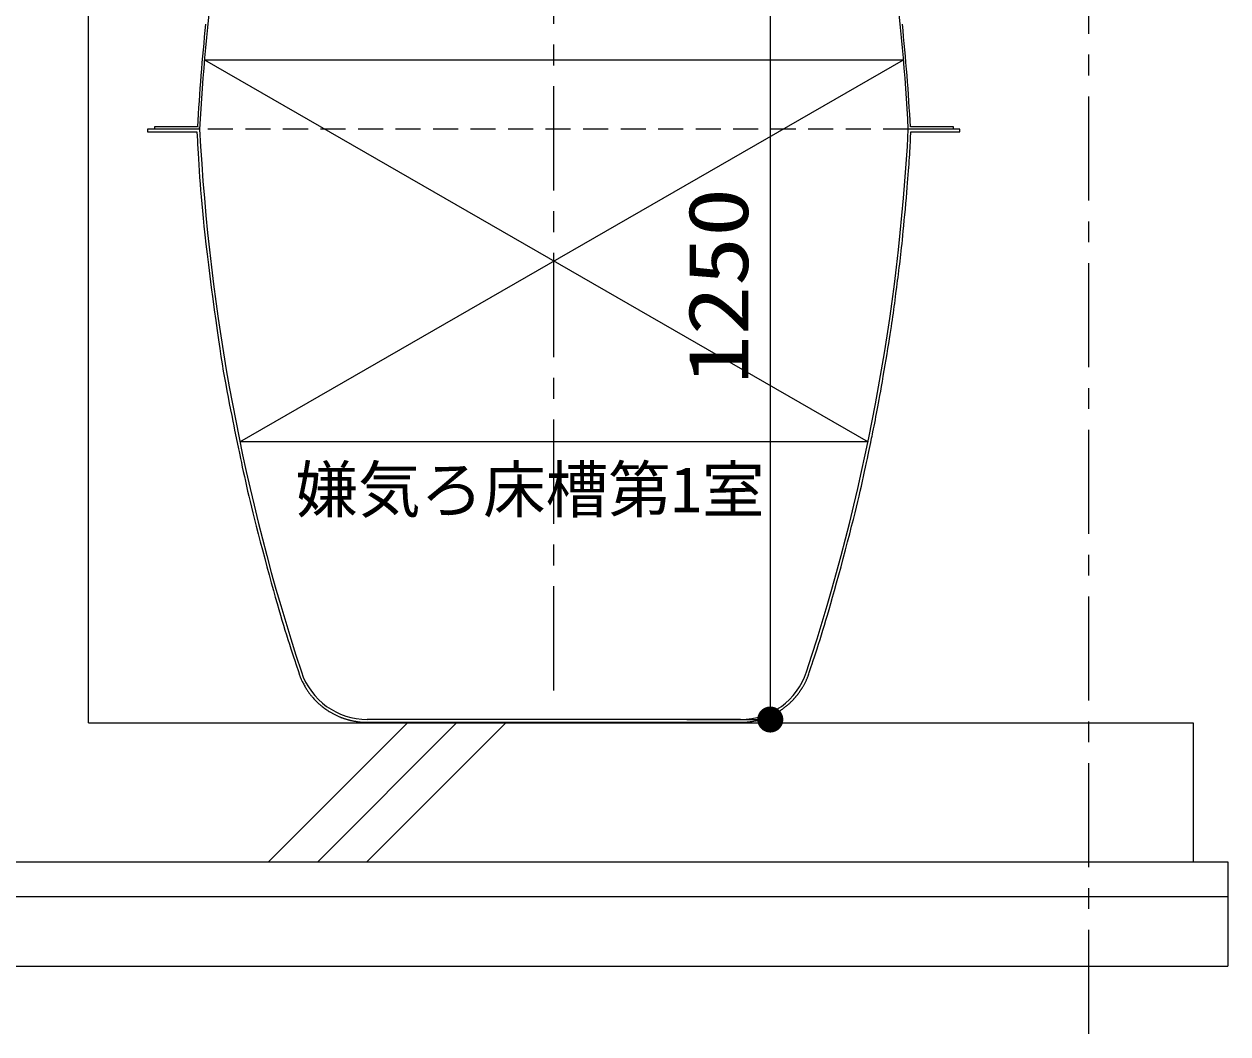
# Model space of a CAD drawing. Units: millimetres, scale not verified. Extents: x -23521 to 8910, y -6308 to 6308.
# Drawn here: x 723 to 2455, y -3964 to -2510 of the extents above; entities that cross this region are included whole.
import ezdxf
from ezdxf.enums import TextEntityAlignment as Align

# ---------------------------------------------------------------- set-up
doc = ezdxf.new("R2010")
doc.units = ezdxf.units.MM
doc.header["$LTSCALE"] = 30
doc.linetypes.add('CHAIN1', pattern=[8, 5, -1, 1, -1])
doc.linetypes.add('DASHED1', pattern=[1.8, 1.2, -0.6])
for name, color, linetype, lineweight in [('0-1_空気管', 3, 'Continuous', 25), ('0-E_機器', 2, 'Continuous', 25), ('0-F_08', 2, 'CHAIN1', 25), ('1-8_00クル-フ-6寸法', 132, 'Continuous', 25)]:
    doc.layers.add(name, color=color, linetype=linetype, lineweight=lineweight)
doc.styles.add('ＭＳ ゴシック', font='')
doc.styles.get('ＭＳ ゴシック').set_extended_font_data('MS Gothic')

msp = doc.modelspace()

# ---------------------------------------------------------------- linework, layer by layer
at = {"layer": '0-1_空気管', "linetype": 'CHAIN1'}
msp.add_line((1485.42, -3469.24), (1485.42, -1636.09), dxfattribs=at)
at = {"layer": '0-1_空気管'}
for p, q in [((982.34, -2561.09), (1988.51, -2561.09)), ((982.34, -2561.09), (1937.48, -3111.09)), ((1033.36, -3111.09), (1988.51, -2561.09)), ((900.42, -2661.09), (900.42, -2665.09)), ((975.42, -2661.09), (900.42, -2661.09)), ((910.42, -2657.89), (910.42, -2661.09)), ((972.39, -2657.89), (910.42, -2657.89)), ((975.42, -2661.09), (975.42, -2657.89)), ((2069.47, -2661.09), (1995.42, -2661.09)), ((2060.42, -2657.89), (1998.46, -2657.89)), ((1998.75, -2673.83), (1999.22, -2665.09)), ((1999.22, -2665.09), (2069.47, -2665.09)), ((2060.42, -2661.09), (2060.42, -2657.89)), ((2069.47, -2665.09), (2069.47, -2661.09)), ((1025.86, -3094.52), (1029.47, -3112.03)), ((1937.48, -3111.09), (1033.36, -3111.09)), ((1754.05, -3511.09), (1216.8, -3511.09))]:
    msp.add_line(p, q, dxfattribs=at)
at = {"layer": '0-1_空気管', "linetype": 'DASHED1'}
msp.add_line((1995.42, -2661.09), (975.42, -2661.09), dxfattribs=at)
at = {"layer": '0-1_空気管'}
for points in [[(900.42, -2665.09), (971.63, -2665.09), (972.3, -2677.53)], [(972.3, -2677.53), (972.58, -2682.76), (972.92, -2689.01), (973.32, -2696.13), (973.78, -2703.98), (974.28, -2712.41), (974.84, -2721.28), (975.45, -2730.44), (976.1, -2739.74), (976.8, -2749.09), (977.57, -2758.59), (978.41, -2768.37), (979.36, -2778.59), (980.42, -2789.4), (981.62, -2800.92), (982.98, -2813.33), (984.51, -2826.75), (986.23, -2841.26), (988.11, -2856.65), (990.1, -2872.61), (992.18, -2888.87), (994.3, -2905.13), (996.42, -2921.1), (998.53, -2936.49), (1000.55, -2951.01), (1002.49, -2964.43), (1004.34, -2976.84), (1006.11, -2988.36), (1007.85, -2999.16), (1009.55, -3009.38), (1011.23, -3019.15), (1012.93, -3028.62), (1014.65, -3037.93), (1016.4, -3047.19), (1018.16, -3056.3), (1019.89, -3065.11), (1021.57, -3073.48), (1023.14, -3081.27), (1024.58, -3088.33), (1025.86, -3094.52)], [(1977.63, -2897.85), (1978.84, -2888.49), (1980.04, -2879.12), (1980.64, -2874.43), (1981.24, -2869.75), (1981.83, -2865.06), (1982.41, -2860.38), (1982.99, -2855.69), (1983.55, -2851), (1984.11, -2846.3), (1984.66, -2841.52), (1985.21, -2836.6), (1985.78, -2831.46), (1986.35, -2826.03), (1986.95, -2820.24), (1987.58, -2814.02), (1988.24, -2807.29), (1988.94, -2800.02), (1989.67, -2792.33), (1990.41, -2784.34), (1991.15, -2776.21), (1991.88, -2768.09), (1992.59, -2760.12), (1993.27, -2752.45), (1993.88, -2745.22), (1994.44, -2738.53), (1994.94, -2732.37), (1995.39, -2726.64), (1995.8, -2721.28), (1996.17, -2716.21), (1996.51, -2711.36), (1996.82, -2706.66), (1997.12, -2702.03), (1997.4, -2697.42), (1997.68, -2692.89), (1997.93, -2688.5), (1998.17, -2684.33), (1998.39, -2680.45), (1998.58, -2676.92), (1998.75, -2673.83)], [(1941.37, -3112.03), (1942.65, -3105.87), (1943.18, -3103.28), (1943.82, -3100.18), (1944.54, -3096.65), (1945.34, -3092.76), (1946.19, -3088.58), (1947.08, -3084.18), (1947.99, -3079.63), (1948.9, -3075.01), (1949.81, -3070.36), (1950.72, -3065.64), (1951.64, -3060.77), (1952.59, -3055.68), (1953.58, -3050.29), (1954.62, -3044.54), (1955.72, -3038.35), (1956.89, -3031.65), (1958.15, -3024.4), (1959.46, -3016.71), (1960.82, -3008.73), (1962.19, -3000.61), (1963.54, -2992.48), (1964.86, -2984.49), (1966.12, -2976.79), (1967.3, -2969.53), (1968.38, -2962.82), (1969.35, -2956.61), (1970.25, -2950.83), (1971.07, -2945.42), (1971.83, -2940.3), (1972.55, -2935.39), (1973.23, -2930.63), (1973.89, -2925.94), (1974.53, -2921.26), (1975.16, -2916.58), (1975.79, -2911.9), (1976.41, -2907.22), (1977.02, -2902.53), (1977.63, -2897.85)], [(1029.47, -3112.03), (1031.4, -3121.37), (1032.21, -3125.29), (1033.18, -3129.97), (1034.3, -3135.31), (1035.54, -3141.2), (1036.87, -3147.52), (1038.3, -3154.17), (1039.78, -3161.03), (1041.32, -3168), (1042.88, -3175), (1044.5, -3182.1), (1046.2, -3189.42), (1048.02, -3197.05), (1049.97, -3205.11), (1052.09, -3213.7), (1054.41, -3222.94), (1056.96, -3232.93), (1059.75, -3243.72), (1062.74, -3255.15), (1065.86, -3267), (1069.07, -3279.07), (1072.3, -3291.13), (1075.5, -3302.97), (1078.62, -3314.37), (1081.58, -3325.11), (1084.35, -3335.04), (1086.94, -3344.2), (1089.38, -3352.71), (1091.71, -3360.67), (1093.94, -3368.19), (1096.11, -3375.38), (1098.25, -3382.35), (1100.38, -3389.19), (1102.53, -3396), (1104.66, -3402.69), (1106.74, -3409.16), (1108.73, -3415.31), (1110.59, -3421.03), (1112.29, -3426.21)], [(1937.66, -3129.97), (1938.63, -3125.29), (1941.37, -3112.03)], [(1852.83, -3443.62), (1855.81, -3434.56), (1857.06, -3430.76), (1858.56, -3426.21), (1860.25, -3421.03), (1862.11, -3415.31), (1864.1, -3409.16), (1866.19, -3402.69), (1868.32, -3396), (1870.46, -3389.19), (1872.6, -3382.35), (1874.73, -3375.38), (1876.9, -3368.19), (1879.14, -3360.67), (1881.46, -3352.71), (1883.91, -3344.2), (1886.5, -3335.04), (1889.27, -3325.11), (1892.23, -3314.37), (1895.34, -3302.97), (1898.54, -3291.13), (1901.77, -3279.07), (1904.98, -3267), (1908.11, -3255.15), (1911.1, -3243.72), (1913.88, -3232.93), (1916.43, -3222.94), (1918.75, -3213.7), (1920.87, -3205.11), (1922.83, -3197.05), (1924.64, -3189.42), (1926.34, -3182.1), (1927.96, -3175), (1929.53, -3168), (1931.06, -3161.03), (1932.55, -3154.17), (1933.97, -3147.52), (1935.31, -3141.2), (1936.55, -3135.31), (1937.66, -3129.97)], [(1112.29, -3426.21), (1113.78, -3430.76), (1118.02, -3443.62)], [(1118.02, -3443.62), (1118.35, -3444.61), (1118.48, -3445.03), (1118.65, -3445.53), (1118.84, -3446.1), (1119.05, -3446.72), (1119.28, -3447.39), (1119.53, -3448.1), (1119.8, -3448.82), (1120.07, -3449.55), (1120.36, -3450.29), (1120.66, -3451.04), (1120.98, -3451.81), (1121.34, -3452.61), (1121.73, -3453.47), (1122.16, -3454.39), (1122.65, -3455.39), (1123.2, -3456.48), (1123.81, -3457.66), (1124.47, -3458.92), (1125.18, -3460.24), (1125.91, -3461.59), (1126.66, -3462.94), (1127.42, -3464.27), (1128.16, -3465.56), (1128.88, -3466.78), (1129.57, -3467.92), (1130.24, -3468.97), (1130.88, -3469.95), (1131.5, -3470.87), (1132.11, -3471.74), (1132.71, -3472.57), (1133.31, -3473.37), (1133.91, -3474.14), (1134.52, -3474.9), (1135.13, -3475.65), (1135.72, -3476.36), (1136.29, -3477.03), (1136.83, -3477.65), (1137.32, -3478.2)], [(1846.38, -3459.04), (1846.9, -3458.09), (1847.39, -3457.15), (1847.86, -3456.23), (1848.3, -3455.34), (1848.72, -3454.47), (1849.11, -3453.62), (1849.48, -3452.78), (1849.84, -3451.95), (1850.17, -3451.13), (1850.5, -3450.3), (1850.81, -3449.48), (1851.11, -3448.66), (1851.4, -3447.87), (1851.66, -3447.11), (1851.9, -3446.41), (1852.12, -3445.77), (1852.3, -3445.21), (1852.83, -3443.62)], [(1831.87, -3480.07), (1832.37, -3479.52), (1832.57, -3479.29), (1832.82, -3479.01), (1833.1, -3478.69), (1833.4, -3478.34), (1833.73, -3477.96), (1834.08, -3477.56), (1834.43, -3477.14), (1834.79, -3476.72), (1835.14, -3476.28), (1835.5, -3475.85), (1835.85, -3475.4), (1836.21, -3474.93), (1836.58, -3474.45), (1836.96, -3473.94), (1837.36, -3473.41), (1837.77, -3472.84), (1838.19, -3472.24), (1838.63, -3471.61), (1839.08, -3470.97), (1839.52, -3470.34), (1839.94, -3469.71), (1840.36, -3469.1), (1840.74, -3468.53), (1841.09, -3468), (1841.41, -3467.52), (1841.69, -3467.09), (1841.96, -3466.67), (1842.23, -3466.25), (1842.5, -3465.81), (1842.79, -3465.33), (1843.11, -3464.79), (1843.47, -3464.17), (1843.88, -3463.47), (1844.34, -3462.68), (1844.83, -3461.83), (1845.33, -3460.93), (1845.86, -3459.99), (1846.38, -3459.04)], [(1137.32, -3478.2), (1137.75, -3478.69), (1138.97, -3480.07)], [(1138.97, -3480.07), (1139.9, -3481.12), (1140.29, -3481.56), (1140.76, -3482.08), (1141.29, -3482.67), (1141.88, -3483.33), (1142.53, -3484.02), (1143.21, -3484.75), (1143.93, -3485.49), (1144.67, -3486.24), (1145.42, -3486.98), (1146.19, -3487.72), (1147, -3488.46), (1147.85, -3489.21), (1148.75, -3489.97), (1149.7, -3490.75), (1150.73, -3491.57), (1151.83, -3492.42), (1153.02, -3493.3), (1154.26, -3494.21), (1155.55, -3495.13), (1156.86, -3496.05), (1158.16, -3496.94), (1159.42, -3497.8), (1160.63, -3498.61), (1161.77, -3499.35), (1162.8, -3500.02), (1163.76, -3500.62), (1164.65, -3501.16), (1165.51, -3501.66), (1166.34, -3502.13), (1167.17, -3502.58), (1168.02, -3503.02), (1168.92, -3503.47), (1169.86, -3503.93), (1170.86, -3504.41), (1171.87, -3504.88), (1172.89, -3505.35), (1173.91, -3505.82), (1174.89, -3506.25)], [(1814.74, -3495.56), (1815.43, -3495.04), (1816.2, -3494.46), (1817.03, -3493.83), (1817.9, -3493.16), (1818.79, -3492.46), (1819.7, -3491.74), (1820.6, -3491.02), (1821.48, -3490.31), (1822.32, -3489.62), (1823.11, -3488.95), (1823.85, -3488.31), (1824.54, -3487.7), (1825.2, -3487.1), (1825.82, -3486.51), (1826.41, -3485.94), (1826.99, -3485.37), (1827.56, -3484.79), (1828.11, -3484.22), (1828.65, -3483.65), (1829.17, -3483.09), (1829.66, -3482.55), (1830.11, -3482.06), (1830.52, -3481.6), (1830.87, -3481.2), (1831.87, -3480.07)], [(1789.71, -3508.78), (1790.44, -3508.52), (1791.1, -3508.28), (1791.69, -3508.06), (1792.26, -3507.84), (1792.8, -3507.63), (1793.34, -3507.4), (1793.89, -3507.17), (1794.49, -3506.91), (1795.14, -3506.63), (1795.83, -3506.32), (1796.55, -3506), (1797.28, -3505.67), (1798.02, -3505.33), (1798.75, -3504.99), (1799.46, -3504.66), (1800.13, -3504.34), (1800.76, -3504.04), (1801.35, -3503.75), (1801.91, -3503.46), (1802.46, -3503.18), (1803.02, -3502.88), (1803.59, -3502.57), (1804.18, -3502.23), (1804.82, -3501.87), (1805.5, -3501.47), (1806.23, -3501.05), (1806.98, -3500.6), (1807.74, -3500.15), (1808.5, -3499.68), (1809.24, -3499.23), (1809.96, -3498.79), (1810.63, -3498.36), (1811.26, -3497.97), (1811.84, -3497.59), (1812.39, -3497.22), (1812.95, -3496.85), (1813.51, -3496.45), (1814.1, -3496.03), (1814.74, -3495.56)], [(1174.89, -3506.25), (1175.82, -3506.67), (1176.68, -3507.04), (1177.46, -3507.38), (1178.17, -3507.68), (1178.84, -3507.95), (1179.47, -3508.2), (1180.1, -3508.44), (1180.73, -3508.67), (1181.38, -3508.9), (1182.08, -3509.14), (1182.84, -3509.39), (1183.64, -3509.66), (1184.48, -3509.93), (1185.33, -3510.2), (1186.18, -3510.47), (1187.02, -3510.73), (1187.83, -3510.98), (1188.6, -3511.21), (1189.31, -3511.42), (1189.98, -3511.61), (1190.64, -3511.78), (1191.29, -3511.95), (1191.97, -3512.12), (1192.68, -3512.28), (1193.46, -3512.45), (1194.32, -3512.63), (1195.27, -3512.83), (1196.31, -3513.03), (1197.4, -3513.25), (1198.53, -3513.46), (1199.69, -3513.67), (1200.85, -3513.88), (1201.98, -3514.07), (1203.07, -3514.24), (1204.11, -3514.39), (1205.09, -3514.53), (1206.03, -3514.64), (1206.93, -3514.74), (1207.79, -3514.82)], [(1207.79, -3514.82), (1208.63, -3514.89), (1209.46, -3514.94), (1210.28, -3514.99), (1211.09, -3515.02), (1211.89, -3515.04), (1212.67, -3515.06), (1213.41, -3515.08), (1214.09, -3515.08), (1214.71, -3515.09), (1215.26, -3515.09)], [(1215.26, -3515.09), (1755.63, -3515.09), (1756.1, -3515.09), (1756.62, -3515.08), (1757.17, -3515.07), (1757.76, -3515.07), (1758.37, -3515.05), (1758.99, -3515.03), (1759.61, -3515.01), (1760.24, -3514.97), (1760.9, -3514.93), (1761.59, -3514.88), (1762.33, -3514.81), (1763.14, -3514.74), (1764.02, -3514.64), (1764.99, -3514.53), (1766.04, -3514.39), (1767.18, -3514.24), (1768.37, -3514.08), (1769.59, -3513.9), (1770.82, -3513.72), (1772.04, -3513.53), (1773.23, -3513.33), (1774.36, -3513.14), (1775.42, -3512.94), (1776.41, -3512.75), (1777.36, -3512.55), (1778.28, -3512.34), (1779.18, -3512.12), (1780.08, -3511.88), (1781, -3511.62), (1781.95, -3511.34), (1782.94, -3511.04), (1783.96, -3510.72), (1785, -3510.39), (1786.03, -3510.05), (1787.03, -3509.71), (1787.99, -3509.38), (1788.89, -3509.07), (1789.71, -3508.78)]]:
    msp.add_lwpolyline(points, dxfattribs=at)
for centre, radius, start, end in [((3971.31, -2818.1), 3000, 168.01242, 177), ((-1000.46, -2818.1), 3000, 2.99998, 11.98755), ((3971.31, -2818.1), 3003.2, 174.10699, 176.94209), ((-1000.46, -2818.1), 3003.2, 3.05789, 5.89299), ((3971.31, -2504.08), 3000, 183, 198.226), ((-1000.46, -2504.08), 3000, 341.77399, 357), ((1216.8, -3411.09), 100, 198.226, 270), ((1754.05, -3411.09), 100, 270, 341.77399)]:
    msp.add_arc(centre, radius, start, end, dxfattribs=at)
at = {"layer": '0-E_機器'}
for p, q in [((815.42, -3516.09), (2405.42, -3516.09)), ((1074.63, -3716.09), (1274.63, -3516.09)), ((1145.34, -3716.09), (1345.34, -3516.09)), ((1216.05, -3716.09), (1416.05, -3516.09)), ((2405.42, -3516.09), (2405.42, -3716.09)), ((515.42, -3716.09), (2455.42, -3716.09)), ((2455.42, -3716.09), (2455.42, -3866.09)), ((515.42, -3766.09), (2455.42, -3766.09)), ((515.42, -3866.09), (2455.42, -3866.09))]:
    msp.add_line(p, q, dxfattribs=at)
at = {"layer": '0-F_08'}
msp.add_line((2255.42, -3963.8), (2255.42, -1464.72), dxfattribs=at)
at = {"layer": '0-F_08', "linetype": 'Continuous'}
msp.add_line((815.42, -3516.09), (815.42, -1836.09), dxfattribs=at)
at = {"layer": '1-8_00クル-フ-6寸法', "color": 4}
for p in [(1796.78, -2261.09), (1676.78, -3511.09)]:
    msp.add_line(p, (1796.78, -3511.09), dxfattribs=at)
at = {"layer": '1-8_00クル-フ-6寸法'}
for points in [[(1796.78, -3511.09), (1780.95, -3501.04), (1782.33, -3499.14)], [(1796.78, -3511.09), (1782.33, -3499.14), (1783.94, -3497.42)], [(1796.78, -3511.09), (1783.94, -3497.42), (1785.76, -3495.92)], [(1796.78, -3511.09), (1785.76, -3495.92), (1787.75, -3494.66)], [(1796.78, -3511.09), (1787.75, -3494.66), (1789.88, -3493.66)], [(1796.78, -3511.09), (1789.88, -3493.66), (1792.12, -3492.93)], [(1796.78, -3511.09), (1792.12, -3492.93), (1794.43, -3492.49)], [(1796.78, -3511.09), (1794.43, -3492.49), (1796.78, -3492.34)], [(1796.78, -3511.09), (1796.78, -3492.34), (1799.13, -3492.49)], [(1796.78, -3511.09), (1799.13, -3492.49), (1801.44, -3492.93)], [(1796.78, -3511.09), (1801.44, -3492.93), (1803.68, -3493.66)], [(1796.78, -3511.09), (1803.68, -3493.66), (1805.81, -3494.66)], [(1796.78, -3511.09), (1805.81, -3494.66), (1807.8, -3495.92)], [(1796.78, -3511.09), (1807.8, -3495.92), (1809.61, -3497.42)], [(1796.78, -3511.09), (1809.61, -3497.42), (1811.23, -3499.14)], [(1796.78, -3511.09), (1811.23, -3499.14), (1812.61, -3501.04)], [(1796.78, -3511.09), (1778.07, -3509.91), (1778.36, -3507.58)], [(1796.78, -3511.09), (1778.07, -3512.27), (1778.07, -3509.91)], [(1796.78, -3511.09), (1778.36, -3514.6), (1778.07, -3512.27)], [(1796.78, -3511.09), (1778.36, -3507.58), (1778.95, -3505.3)], [(1796.78, -3511.09), (1778.95, -3516.88), (1778.36, -3514.6)], [(1796.78, -3511.09), (1778.95, -3505.3), (1779.81, -3503.11)], [(1796.78, -3511.09), (1779.81, -3519.07), (1778.95, -3516.88)], [(1796.78, -3511.09), (1779.81, -3503.11), (1780.95, -3501.04)], [(1796.78, -3511.09), (1780.95, -3521.14), (1779.81, -3519.07)], [(1796.78, -3511.09), (1782.33, -3523.04), (1780.95, -3521.14)], [(1796.78, -3511.09), (1783.94, -3524.76), (1782.33, -3523.04)], [(1796.78, -3511.09), (1785.76, -3526.26), (1783.94, -3524.76)], [(1796.78, -3511.09), (1787.75, -3527.52), (1785.76, -3526.26)], [(1796.78, -3511.09), (1789.88, -3528.52), (1787.75, -3527.52)], [(1796.78, -3511.09), (1792.12, -3529.25), (1789.88, -3528.52)], [(1796.78, -3511.09), (1794.43, -3529.69), (1792.12, -3529.25)], [(1796.78, -3511.09), (1796.78, -3529.84), (1794.43, -3529.69)], [(1796.78, -3511.09), (1812.61, -3501.04), (1813.74, -3503.11)], [(1796.78, -3511.09), (1813.74, -3503.11), (1814.61, -3505.3)], [(1796.78, -3511.09), (1814.61, -3505.3), (1815.2, -3507.58)], [(1796.78, -3511.09), (1815.2, -3507.58), (1815.49, -3509.91)], [(1796.78, -3511.09), (1815.49, -3509.91), (1815.49, -3512.27)], [(1796.78, -3511.09), (1799.13, -3529.69), (1796.78, -3529.84)], [(1796.78, -3511.09), (1801.44, -3529.25), (1799.13, -3529.69)], [(1796.78, -3511.09), (1803.68, -3528.52), (1801.44, -3529.25)], [(1796.78, -3511.09), (1805.81, -3527.52), (1803.68, -3528.52)], [(1796.78, -3511.09), (1807.8, -3526.26), (1805.81, -3527.52)], [(1796.78, -3511.09), (1809.61, -3524.76), (1807.8, -3526.26)], [(1796.78, -3511.09), (1811.23, -3523.04), (1809.61, -3524.76)], [(1796.78, -3511.09), (1812.61, -3521.14), (1811.23, -3523.04)], [(1796.78, -3511.09), (1813.74, -3519.07), (1812.61, -3521.14)], [(1796.78, -3511.09), (1814.61, -3516.88), (1813.74, -3519.07)], [(1796.78, -3511.09), (1815.2, -3514.6), (1814.61, -3516.88)], [(1796.78, -3511.09), (1815.49, -3512.27), (1815.2, -3514.6)]]:
    msp.add_solid(points, dxfattribs=at)

# ---------------------------------------------------------------- texts
at = {"layer": '0-1_空気管', "color": 4, "style": 'ＭＳ ゴシック'}
msp.add_text('嫌気ろ床槽第1室', height=65.98, dxfattribs=at).set_placement((1113.47, -3232.71), align=Align.BOTTOM_LEFT)
at = {"layer": '1-8_00クル-フ-6寸法', "color": 3, "style": 'ＭＳ ゴシック', "width": 1.2}
msp.add_text('1250', height=86.66, rotation=90, dxfattribs=at).set_placement((1790.93, -3028.38), align=Align.BOTTOM_LEFT)

doc.saveas('drawing.dxf')
